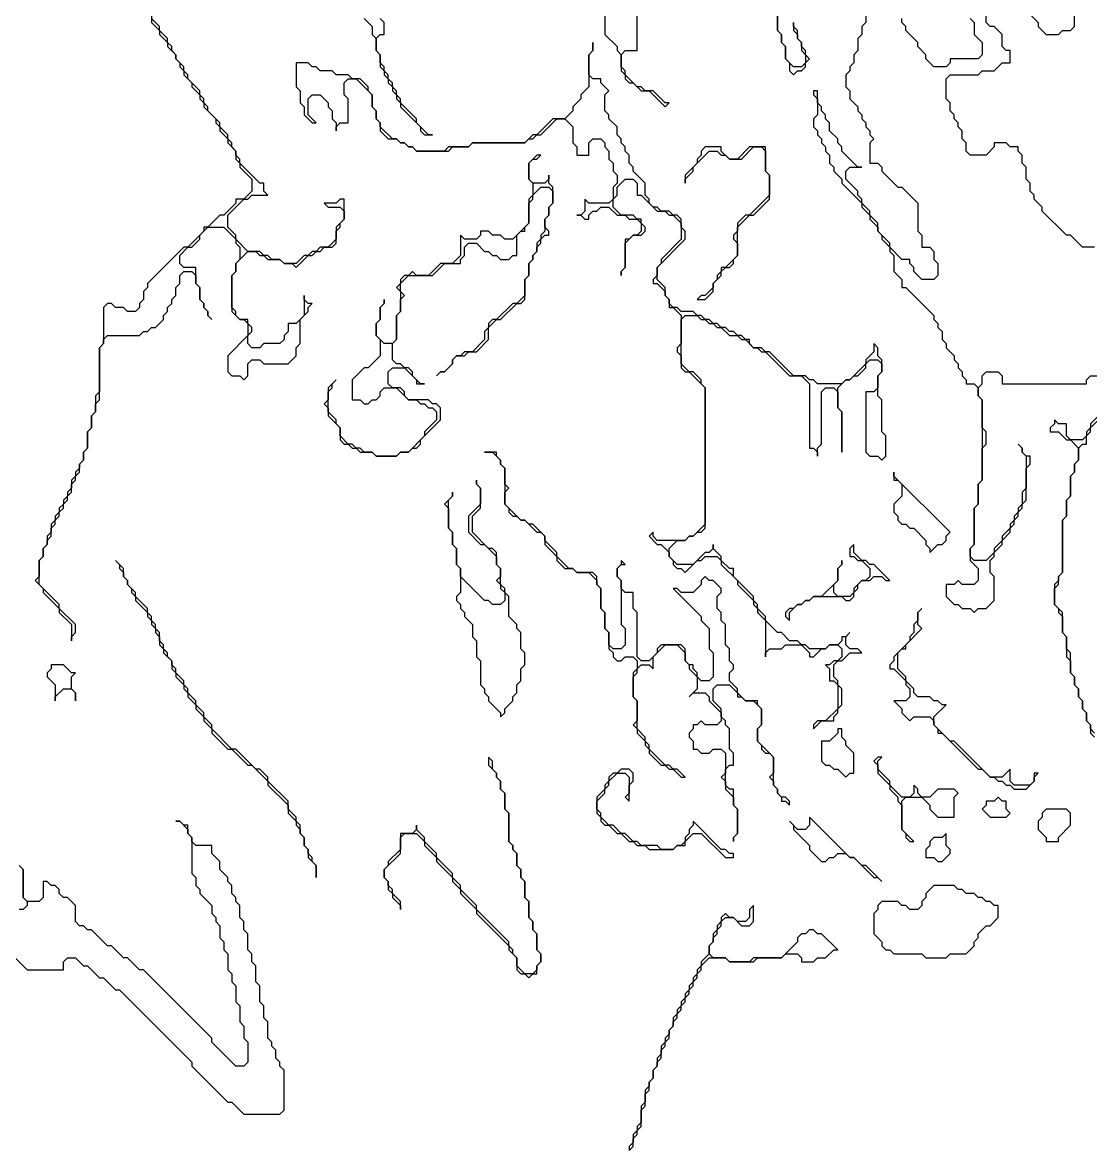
# Model space of a CAD drawing. Header units: metres. Extents: x 0 to 100, y 0 to 141.
# Drawn here: x 80.37 to 87.03, y 5.73 to 12.75 of the extents above; entities that cross this region are included whole.
import ezdxf

# ---------------------------------------------------------------- set-up
doc = ezdxf.new("R2010")
doc.units = ezdxf.units.M

msp = doc.modelspace()

# ---------------------------------------------------------------- linework, layer by layer
for points in [[(84, 12.8), (84, 12.675), (84.075, 12.6), (84.075, 12.575), (84.1, 12.55), (84.1, 12.45), (84.125, 12.425), (84.125, 12.4), (84.15, 12.375), (84.175, 12.375), (84.225, 12.325), (84.275, 12.325), (84.375, 12.225), (84.4, 12.25), (84.375, 12.25), (84.3, 12.325), (84.25, 12.325), (84.225, 12.35), (84.2, 12.35), (84.125, 12.425), (84.125, 12.45), (84.1, 12.475), (84.1, 12.55), (84.125, 12.575), (84.2, 12.575), (84.2, 12.875)], [(85.075, 12.85), (85.075, 12.7), (85.1, 12.675), (85.1, 12.625), (85.125, 12.6), (85.125, 12.525), (85.15, 12.5), (85.15, 12.45), (85.175, 12.425), (85.2, 12.45), (85.225, 12.45), (85.25, 12.475), (85.25, 12.5), (85.275, 12.525), (85.25, 12.55), (85.25, 12.575), (85.225, 12.6), (85.225, 12.625), (85.2, 12.65), (85.2, 12.7), (85.175, 12.725), (85.175, 12.75), (85.175, 12.7), (85.2, 12.675), (85.2, 12.65), (85.225, 12.625), (85.225, 12.575), (85.25, 12.55), (85.25, 12.5), (85.225, 12.475), (85.175, 12.475), (85.125, 12.525), (85.125, 12.6), (85.1, 12.625), (85.1, 12.675), (85.075, 12.7), (85.075, 12.875)], [(86.65, 12.8), (86.7, 12.75), (86.7, 12.725), (86.75, 12.675), (86.825, 12.675), (86.85, 12.7), (86.9, 12.7), (86.925, 12.725), (86.925, 12.925)], [(81.175, 12.8), (81.175, 12.75), (81.225, 12.7), (81.225, 12.675), (81.275, 12.625), (81.275, 12.6), (81.325, 12.55), (81.325, 12.525), (81.35, 12.5), (81.35, 12.475), (81.375, 12.45), (81.375, 12.425), (81.425, 12.375), (81.425, 12.35), (81.475, 12.3), (81.475, 12.275), (81.5, 12.25), (81.5, 12.225), (81.575, 12.15), (81.575, 12.125), (81.6, 12.1), (81.6, 12.075), (81.65, 12.025), (81.65, 12), (81.7, 11.95), (81.7, 11.9), (81.725, 11.875), (81.725, 11.85), (81.8, 11.775), (81.8, 11.7), (81.75, 11.65), (81.7, 11.65), (81.7, 11.625), (81.625, 11.55), (81.6, 11.55), (81.525, 11.475), (81.5, 11.475), (81.5, 11.45), (81.4, 11.35), (81.375, 11.35), (81.15, 11.125), (81.15, 11.1), (81.125, 11.075), (81.125, 11.025), (81.1, 11), (81.1, 10.975), (81.075, 10.95), (81.025, 10.95), (81, 10.975), (80.95, 10.975), (80.925, 11), (80.9, 11), (80.875, 10.975), (80.875, 10.75), (80.85, 10.725), (80.85, 10.45), (80.825, 10.425), (80.825, 10.325), (80.8, 10.3), (80.8, 10.225), (80.775, 10.2), (80.775, 10.1), (80.75, 10.075), (80.75, 10.025), (80.725, 10), (80.725, 9.975), (80.7, 9.95), (80.7, 9.925), (80.675, 9.9), (80.675, 9.85), (80.65, 9.825), (80.65, 9.8), (80.625, 9.775), (80.625, 9.75), (80.6, 9.725), (80.6, 9.7), (80.575, 9.675), (80.575, 9.65), (80.55, 9.625), (80.55, 9.575), (80.525, 9.55), (80.525, 9.5), (80.5, 9.475), (80.5, 9.425), (80.475, 9.4), (80.475, 9.3), (80.45, 9.275), (80.5, 9.225), (80.5, 9.2), (80.6, 9.1), (80.6, 9.075), (80.675, 9), (80.675, 8.9), (80.675, 8.925), (80.7, 8.95), (80.7, 9), (80.6, 9.1), (80.6, 9.125), (80.475, 9.25), (80.475, 9.4), (80.5, 9.425), (80.5, 9.475), (80.525, 9.5), (80.525, 9.525), (80.55, 9.55), (80.55, 9.6), (80.575, 9.625), (80.575, 9.65), (80.6, 9.675), (80.6, 9.7), (80.625, 9.725), (80.625, 9.75), (80.65, 9.775), (80.65, 9.8), (80.675, 9.825), (80.675, 9.875), (80.7, 9.9), (80.7, 9.925), (80.725, 9.95), (80.725, 10), (80.75, 10.025), (80.75, 10.075), (80.775, 10.1), (80.775, 10.2), (80.8, 10.225), (80.8, 10.3), (80.825, 10.325), (80.825, 10.375), (80.85, 10.4), (80.85, 10.725), (80.875, 10.75), (80.875, 10.775), (80.9, 10.8), (81.1, 10.8), (81.125, 10.825), (81.15, 10.825), (81.175, 10.85), (81.2, 10.85), (81.25, 10.9), (81.25, 10.925), (81.275, 10.95), (81.275, 10.975), (81.3, 11), (81.3, 11.025), (81.325, 11.05), (81.325, 11.1), (81.35, 11.125), (81.35, 11.175), (81.375, 11.2), (81.425, 11.2), (81.45, 11.175), (81.45, 11.125), (81.475, 11.1), (81.475, 11.025), (81.5, 11), (81.5, 10.975), (81.525, 10.95), (81.525, 10.925), (81.55, 10.9), (81.525, 10.925), (81.525, 10.95), (81.5, 10.975), (81.5, 11), (81.475, 11.025), (81.475, 11.1), (81.45, 11.125), (81.45, 11.225), (81.375, 11.225), (81.35, 11.25), (81.35, 11.3), (81.4, 11.35), (81.425, 11.35), (81.475, 11.4), (81.475, 11.425), (81.525, 11.475), (81.625, 11.475), (81.7, 11.4), (81.7, 11.375), (81.725, 11.35), (81.725, 11.275), (81.7, 11.25), (81.7, 11.2), (81.675, 11.175), (81.675, 10.95), (81.725, 10.9), (81.75, 10.9), (81.775, 10.875), (81.775, 10.8), (81.65, 10.675), (81.65, 10.575), (81.675, 10.55), (81.725, 10.55), (81.75, 10.525), (81.775, 10.55), (81.775, 10.625), (81.8, 10.65), (81.85, 10.65), (81.875, 10.625), (82.025, 10.625), (82.075, 10.675), (82.075, 10.725), (82.1, 10.75), (82.1, 10.9), (82.15, 10.95), (82.15, 10.975), (82.175, 11), (82.15, 11), (82.125, 11.025), (82.125, 11.05), (82.125, 10.925), (82.075, 10.875), (82.025, 10.875), (82.025, 10.825), (82, 10.8), (82, 10.775), (81.975, 10.75), (81.875, 10.75), (81.85, 10.725), (81.8, 10.725), (81.775, 10.75), (81.775, 10.8), (81.8, 10.825), (81.8, 10.85), (81.775, 10.875), (81.775, 10.9), (81.725, 10.9), (81.7, 10.925), (81.7, 10.95), (81.675, 10.975), (81.675, 11.175), (81.7, 11.2), (81.7, 11.25), (81.775, 11.325), (81.825, 11.325), (81.85, 11.3), (81.875, 11.3), (81.9, 11.275), (81.975, 11.275), (82, 11.25), (82.05, 11.25), (82.075, 11.225), (82.15, 11.3), (82.175, 11.3), (82.2, 11.325), (82.225, 11.325), (82.25, 11.35), (82.3, 11.35), (82.325, 11.375), (82.325, 11.45), (82.35, 11.475), (82.35, 11.5), (82.375, 11.525), (82.375, 11.65), (82.35, 11.65), (82.325, 11.625), (82.25, 11.625), (82.275, 11.6), (82.35, 11.6), (82.375, 11.575), (82.375, 11.525), (82.325, 11.475), (82.325, 11.4), (82.275, 11.35), (82.225, 11.35), (82.2, 11.325), (82.175, 11.325), (82.15, 11.3), (82.125, 11.3), (82.075, 11.25), (82, 11.25), (81.975, 11.275), (81.925, 11.275), (81.9, 11.3), (81.875, 11.3), (81.85, 11.325), (81.775, 11.325), (81.7, 11.4), (81.7, 11.425), (81.65, 11.475), (81.65, 11.55), (81.75, 11.65), (81.775, 11.65), (81.8, 11.675), (81.9, 11.675), (81.875, 11.7), (81.875, 11.75), (81.85, 11.75), (81.725, 11.875), (81.725, 11.9), (81.7, 11.925), (81.7, 11.95), (81.675, 11.975), (81.675, 12), (81.65, 12.025), (81.65, 12.05), (81.6, 12.1), (81.6, 12.125), (81.525, 12.2), (81.525, 12.225), (81.5, 12.25), (81.5, 12.275), (81.475, 12.3), (81.475, 12.325), (81.4, 12.4), (81.4, 12.425), (81.375, 12.45), (81.375, 12.475), (81.325, 12.525), (81.325, 12.55), (81.3, 12.575), (81.3, 12.6), (81.275, 12.625), (81.275, 12.65), (81.225, 12.7), (81.225, 12.725), (81.175, 12.775)], [(85.625, 12.85), (85.625, 12.75), (85.6, 12.725), (85.6, 12.675), (85.575, 12.65), (85.575, 12.575), (85.55, 12.55), (85.55, 12.5), (85.525, 12.475), (85.525, 12.45), (85.5, 12.425), (85.5, 12.35), (85.525, 12.325), (85.525, 12.275), (85.575, 12.225), (85.575, 12.2), (85.6, 12.175), (85.6, 12.15), (85.625, 12.125), (85.625, 12.1), (85.65, 12.075), (85.65, 12.05), (85.675, 12.025), (85.65, 12), (85.65, 11.875), (85.7, 11.875), (85.725, 11.85), (85.725, 11.825), (85.825, 11.725), (85.85, 11.725), (85.95, 11.625), (85.95, 11.45), (85.975, 11.425), (85.975, 11.35), (86.025, 11.35), (86.05, 11.325), (86.05, 11.275), (86.075, 11.25), (86.075, 11.175), (86.05, 11.15), (85.975, 11.15), (85.925, 11.2), (85.925, 11.225), (85.9, 11.25), (85.9, 11.275), (85.85, 11.275), (85.775, 11.35), (85.775, 11.375), (85.7, 11.45), (85.7, 11.5), (85.65, 11.55), (85.65, 11.575), (85.6, 11.625), (85.6, 11.65), (85.575, 11.675), (85.575, 11.7), (85.5, 11.775), (85.5, 11.825), (85.525, 11.85), (85.6, 11.85), (85.575, 11.85), (85.475, 11.95), (85.475, 11.975), (85.45, 12), (85.45, 12.025), (85.4, 12.075), (85.4, 12.125), (85.375, 12.15), (85.375, 12.175), (85.35, 12.2), (85.35, 12.225), (85.325, 12.25), (85.325, 12.325), (85.3, 12.325), (85.3, 12.3), (85.325, 12.275), (85.325, 12.175), (85.3, 12.15), (85.3, 12.1), (85.325, 12.075), (85.325, 12.05), (85.35, 12.025), (85.35, 12), (85.375, 11.975), (85.375, 11.95), (85.4, 11.925), (85.4, 11.875), (85.425, 11.85), (85.425, 11.825), (85.475, 11.775), (85.475, 11.75), (85.6, 11.625), (85.6, 11.6), (85.65, 11.55), (85.65, 11.525), (85.7, 11.475), (85.7, 11.45), (85.725, 11.425), (85.725, 11.4), (85.775, 11.35), (85.775, 11.325), (85.8, 11.3), (85.8, 11.2), (85.85, 11.15), (85.85, 11.1), (85.875, 11.1), (86.05, 10.925), (86.05, 10.9), (86.075, 10.875), (86.075, 10.85), (86.1, 10.825), (86.1, 10.775), (86.125, 10.75), (86.125, 10.725), (86.175, 10.675), (86.175, 10.65), (86.2, 10.625), (86.2, 10.6), (86.225, 10.575), (86.225, 10.55), (86.25, 10.525), (86.25, 10.5), (86.3, 10.5), (86.325, 10.475), (86.325, 10.425), (86.35, 10.4), (86.35, 9.9), (86.325, 9.875), (86.325, 9.75), (86.3, 9.725), (86.3, 9.5), (86.275, 9.475), (86.275, 9.4), (86.325, 9.35), (86.325, 9.275), (86.3, 9.25), (86.225, 9.25), (86.2, 9.275), (86.175, 9.25), (86.125, 9.25), (86.125, 9.175), (86.175, 9.125), (86.2, 9.125), (86.225, 9.1), (86.275, 9.1), (86.3, 9.075), (86.325, 9.1), (86.375, 9.1), (86.425, 9.15), (86.425, 9.3), (86.4, 9.325), (86.4, 9.4), (86.425, 9.425), (86.425, 9.45), (86.475, 9.5), (86.475, 9.525), (86.525, 9.575), (86.525, 9.6), (86.55, 9.625), (86.55, 9.65), (86.575, 9.675), (86.575, 9.7), (86.6, 9.725), (86.6, 9.75), (86.625, 9.775), (86.625, 9.975), (86.65, 10), (86.65, 10.05), (86.625, 10.05), (86.6, 10.075), (86.6, 10.1), (86.575, 10.125), (86.6, 10.1), (86.6, 10.075), (86.625, 10.05), (86.625, 9.85), (86.6, 9.825), (86.6, 9.75), (86.575, 9.725), (86.575, 9.7), (86.55, 9.675), (86.55, 9.65), (86.525, 9.625), (86.525, 9.6), (86.475, 9.55), (86.475, 9.525), (86.425, 9.475), (86.425, 9.45), (86.375, 9.4), (86.3, 9.4), (86.275, 9.425), (86.275, 9.475), (86.3, 9.5), (86.3, 9.725), (86.325, 9.75), (86.325, 9.875), (86.35, 9.9), (86.35, 10.1), (86.375, 10.125), (86.375, 10.2), (86.35, 10.225), (86.35, 10.4), (86.325, 10.425), (86.325, 10.475), (86.35, 10.5), (86.35, 10.55), (86.375, 10.575), (86.45, 10.575), (86.475, 10.55), (86.475, 10.5), (87, 10.5), (87, 10.525), (87.025, 10.55), (87.125, 10.55)], [(87.05, 11.35), (86.975, 11.35), (86.9, 11.425), (86.875, 11.425), (86.725, 11.575), (86.725, 11.6), (86.675, 11.65), (86.675, 11.675), (86.65, 11.7), (86.65, 11.75), (86.625, 11.775), (86.625, 11.85), (86.6, 11.875), (86.6, 11.925), (86.575, 11.95), (86.575, 11.975), (86.525, 11.975), (86.5, 12), (86.425, 12), (86.425, 11.975), (86.375, 11.925), (86.275, 11.925), (86.25, 11.95), (86.25, 12), (86.225, 12.025), (86.225, 12.075), (86.2, 12.1), (86.2, 12.125), (86.175, 12.15), (86.175, 12.175), (86.15, 12.2), (86.15, 12.25), (86.125, 12.275), (86.125, 12.4), (86.15, 12.425), (86.325, 12.425), (86.35, 12.45), (86.425, 12.45), (86.475, 12.5), (86.525, 12.5), (86.525, 12.575), (86.5, 12.575), (86.475, 12.6), (86.475, 12.675), (86.425, 12.725), (86.4, 12.725), (86.375, 12.75), (86.375, 12.825)], [(82.5, 12.775), (82.55, 12.725), (82.55, 12.675), (82.575, 12.65), (82.575, 12.575), (82.6, 12.55), (82.6, 12.475), (82.625, 12.45), (82.625, 12.425), (82.65, 12.4), (82.65, 12.375), (82.675, 12.35), (82.675, 12.325), (82.7, 12.3), (82.7, 12.275), (82.725, 12.25), (82.725, 12.225), (82.85, 12.1), (82.85, 12.075), (82.875, 12.05), (82.925, 12.05), (82.9, 12.05), (82.825, 12.125), (82.825, 12.15), (82.725, 12.25), (82.725, 12.275), (82.7, 12.3), (82.7, 12.325), (82.675, 12.35), (82.675, 12.375), (82.65, 12.4), (82.65, 12.425), (82.625, 12.45), (82.625, 12.475), (82.6, 12.5), (82.6, 12.55), (82.575, 12.575), (82.575, 12.65), (82.6, 12.675), (82.625, 12.675), (82.625, 12.75), (82.6, 12.775)], [(86.275, 12.775), (86.3, 12.75), (86.3, 12.675), (86.35, 12.625), (86.35, 12.55), (86.325, 12.525), (86.15, 12.525), (86.15, 12.5), (86.125, 12.475), (86.05, 12.475), (86, 12.525), (86, 12.55), (85.95, 12.6), (85.95, 12.625), (85.875, 12.7), (85.875, 12.725), (85.85, 12.75), (85.85, 12.775)], [(87.1, 10.325), (87.025, 10.25), (87.025, 10.225), (87, 10.2), (87, 10.175), (86.975, 10.15), (86.9, 10.15), (86.875, 10.175), (86.875, 10.25), (86.825, 10.25), (86.8, 10.275), (86.8, 10.25), (86.775, 10.225), (86.775, 10.2), (86.825, 10.2), (86.875, 10.15), (86.9, 10.15), (86.95, 10.1), (86.95, 10.025), (86.925, 10), (86.925, 9.95), (86.9, 9.925), (86.9, 9.8), (86.875, 9.775), (86.875, 9.675), (86.85, 9.65), (86.85, 9.325), (86.825, 9.3), (86.825, 9.275), (86.8, 9.25), (86.8, 9.125), (86.825, 9.1), (86.825, 9.075), (86.85, 9.05), (86.85, 8.95), (86.875, 8.925), (86.875, 8.8), (86.9, 8.775), (86.9, 8.7), (86.925, 8.675), (86.925, 8.625), (86.95, 8.6), (86.95, 8.55), (86.975, 8.525), (86.975, 8.475), (87, 8.45), (87, 8.4), (87.025, 8.375), (87.025, 8.325), (87.05, 8.3)], [(87.05, 8.325), (87.025, 8.35), (87.025, 8.375), (87, 8.4), (87, 8.45), (86.975, 8.475), (86.975, 8.525), (86.95, 8.55), (86.95, 8.6), (86.925, 8.625), (86.925, 8.675), (86.9, 8.7), (86.9, 8.825), (86.875, 8.85), (86.875, 8.925), (86.85, 8.95), (86.85, 9.075), (86.8, 9.125), (86.8, 9.225), (86.825, 9.25), (86.825, 9.3), (86.85, 9.325), (86.85, 9.65), (86.875, 9.675), (86.875, 9.775), (86.9, 9.8), (86.9, 9.925), (86.925, 9.95), (86.925, 10), (86.95, 10.025), (86.95, 10.1), (86.975, 10.125), (87, 10.125), (87, 10.175), (87.025, 10.2), (87.025, 10.225), (87.1, 10.3)], [(80.275, 6.975), (80.4, 6.85), (80.625, 6.85), (80.625, 6.9), (80.65, 6.925), (80.7, 6.925), (80.75, 6.875), (80.775, 6.875), (80.85, 6.8), (80.875, 6.8), (80.95, 6.725), (80.975, 6.725), (81.425, 6.275), (81.425, 6.25), (81.65, 6.025), (81.675, 6.025), (81.75, 5.95), (81.975, 5.95), (82, 5.975), (82, 6.225), (81.975, 6.25), (81.975, 6.275), (81.95, 6.3), (81.95, 6.35), (81.925, 6.375), (81.925, 6.4), (81.9, 6.425), (81.9, 6.525), (81.875, 6.55), (81.875, 6.625), (81.85, 6.65), (81.85, 6.75), (81.825, 6.775), (81.825, 6.875), (81.8, 6.9), (81.8, 6.95), (81.775, 6.975), (81.775, 7.075), (81.75, 7.1), (81.75, 7.15), (81.725, 7.175), (81.725, 7.25), (81.7, 7.275), (81.7, 7.3), (81.675, 7.325), (81.675, 7.375), (81.65, 7.4), (81.65, 7.425), (81.6, 7.475), (81.6, 7.525), (81.55, 7.575), (81.55, 7.625), (81.45, 7.625), (81.425, 7.65), (81.425, 7.675), (81.4, 7.7), (81.4, 7.75), (81.375, 7.75), (81.35, 7.775), (81.325, 7.775), (81.35, 7.775), (81.4, 7.725), (81.4, 7.7), (81.425, 7.675), (81.425, 7.45), (81.45, 7.425), (81.45, 7.375), (81.475, 7.35), (81.475, 7.325), (81.55, 7.25), (81.55, 7.2), (81.575, 7.175), (81.575, 7.15), (81.6, 7.125), (81.6, 7.05), (81.625, 7.025), (81.625, 6.975), (81.65, 6.95), (81.65, 6.85), (81.675, 6.825), (81.675, 6.775), (81.7, 6.75), (81.7, 6.65), (81.725, 6.625), (81.725, 6.525), (81.75, 6.5), (81.75, 6.425), (81.775, 6.4), (81.775, 6.275), (81.75, 6.25), (81.7, 6.25), (81.55, 6.4), (81.55, 6.425), (81.125, 6.85), (81.1, 6.85), (81.025, 6.925), (81, 6.925), (80.925, 7), (80.9, 7), (80.8, 7.1), (80.775, 7.1), (80.75, 7.125), (80.725, 7.125), (80.7, 7.15), (80.7, 7.25), (80.65, 7.3), (80.625, 7.3), (80.6, 7.325), (80.6, 7.35), (80.575, 7.375), (80.55, 7.375), (80.525, 7.4), (80.5, 7.4), (80.5, 7.3), (80.475, 7.275), (80.4, 7.275), (80.375, 7.3), (80.375, 7.475), (80.35, 7.5)], [(80.35, 7.5), (80.375, 7.475), (80.375, 7.3), (80.4, 7.275), (80.4, 7.25), (80.375, 7.225), (80.35, 7.225)]]:
    msp.add_lwpolyline(points)
for points in [[(83.925, 12.625), (83.925, 12.575), (83.9, 12.55), (83.9, 12.35), (83.85, 12.3), (83.85, 12.275), (83.8, 12.225), (83.8, 12.2), (83.75, 12.15), (83.675, 12.15), (83.575, 12.05), (83.55, 12.05), (83.5, 12), (83.175, 12), (83.15, 11.975), (83.025, 11.975), (83, 11.95), (82.825, 11.95), (82.8, 11.975), (82.775, 11.975), (82.75, 12), (82.725, 12), (82.7, 12.025), (82.675, 12.025), (82.6, 12.1), (82.6, 12.125), (82.575, 12.15), (82.575, 12.2), (82.55, 12.225), (82.55, 12.3), (82.525, 12.325), (82.525, 12.35), (82.475, 12.4), (82.425, 12.4), (82.4, 12.425), (82.325, 12.425), (82.3, 12.45), (82.225, 12.45), (82.2, 12.475), (82.175, 12.475), (82.15, 12.5), (82.075, 12.5), (82.075, 12.35), (82.1, 12.325), (82.1, 12.25), (82.125, 12.225), (82.125, 12.175), (82.175, 12.125), (82.2, 12.125), (82.15, 12.175), (82.15, 12.275), (82.175, 12.3), (82.225, 12.3), (82.275, 12.25), (82.275, 12.225), (82.3, 12.2), (82.3, 12.15), (82.325, 12.125), (82.325, 12.075), (82.325, 12.1), (82.35, 12.125), (82.4, 12.125), (82.4, 12.275), (82.375, 12.3), (82.375, 12.375), (82.4, 12.4), (82.45, 12.4), (82.55, 12.3), (82.55, 12.225), (82.575, 12.2), (82.575, 12.15), (82.6, 12.125), (82.6, 12.075), (82.65, 12.025), (82.7, 12.025), (82.725, 12), (82.75, 12), (82.775, 11.975), (82.8, 11.975), (82.825, 11.95), (83.025, 11.95), (83.05, 11.975), (83.15, 11.975), (83.175, 12), (83.5, 12), (83.525, 12.025), (83.55, 12.025), (83.575, 12.05), (83.6, 12.05), (83.7, 12.15), (83.75, 12.15), (83.8, 12.1), (83.8, 12), (83.825, 11.975), (83.825, 11.925), (83.9, 11.925), (83.9, 12), (83.925, 12.025), (83.975, 12.025), (84, 12), (84, 11.975), (84.025, 11.95), (84.025, 11.9), (84.05, 11.875), (84.05, 11.825), (84.075, 11.8), (84.075, 11.75), (84.05, 11.725), (84.05, 11.65), (84.025, 11.625), (83.9, 11.625), (83.875, 11.65), (83.875, 11.575), (83.85, 11.55), (83.825, 11.55), (83.85, 11.55), (83.875, 11.525), (83.9, 11.525), (83.9, 11.55), (83.925, 11.575), (83.95, 11.575), (83.975, 11.6), (84.025, 11.6), (84.075, 11.55), (84.125, 11.55), (84.15, 11.525), (84.2, 11.525), (84.225, 11.5), (84.225, 11.45), (84.2, 11.425), (84.175, 11.425), (84.15, 11.4), (84.125, 11.4), (84.125, 11.225), (84.1, 11.2), (84.1, 11.175), (84.1, 11.2), (84.125, 11.225), (84.125, 11.375), (84.175, 11.425), (84.225, 11.425), (84.25, 11.45), (84.25, 11.475), (84.225, 11.5), (84.225, 11.525), (84.2, 11.525), (84.175, 11.55), (84.1, 11.55), (84.05, 11.6), (84.05, 11.65), (84.075, 11.675), (84.075, 11.725), (84.125, 11.775), (84.175, 11.775), (84.2, 11.75), (84.2, 11.675), (84.225, 11.675), (84.325, 11.575), (84.375, 11.575), (84.4, 11.55), (84.425, 11.55), (84.475, 11.5), (84.475, 11.4), (84.35, 11.275), (84.35, 11.25), (84.325, 11.225), (84.325, 11.175), (84.3, 11.15), (84.3, 11.125), (84.325, 11.125), (84.375, 11.075), (84.375, 11.05), (84.4, 11.025), (84.4, 10.975), (84.425, 10.975), (84.475, 10.925), (84.475, 10.75), (84.45, 10.725), (84.45, 10.7), (84.475, 10.675), (84.475, 10.6), (84.5, 10.575), (84.525, 10.575), (84.625, 10.475), (84.625, 9.625), (84.55, 9.55), (84.525, 9.55), (84.5, 9.525), (84.325, 9.525), (84.3, 9.55), (84.3, 9.575), (84.275, 9.55), (84.325, 9.5), (84.35, 9.5), (84.4, 9.45), (84.4, 9.425), (84.425, 9.4), (84.425, 9.375), (84.45, 9.35), (84.475, 9.35), (84.5, 9.325), (84.575, 9.4), (84.6, 9.4), (84.625, 9.425), (84.7, 9.425), (84.725, 9.4), (84.725, 9.375), (84.825, 9.275), (84.825, 9.25), (84.925, 9.15), (84.925, 9.125), (84.95, 9.1), (84.95, 9.075), (85, 9.025), (85, 8.8), (85, 8.825), (85.025, 8.85), (85.1, 8.85), (85.125, 8.875), (85.225, 8.875), (85.275, 8.825), (85.275, 8.8), (85.3, 8.8), (85.35, 8.85), (85.375, 8.85), (85.4, 8.875), (85.45, 8.875), (85.475, 8.85), (85.475, 8.8), (85.45, 8.775), (85.425, 8.775), (85.4, 8.75), (85.375, 8.75), (85.4, 8.725), (85.4, 8.65), (85.425, 8.65), (85.45, 8.625), (85.45, 8.475), (85.375, 8.4), (85.325, 8.4), (85.3, 8.375), (85.3, 8.35), (85.35, 8.4), (85.425, 8.4), (85.425, 8.425), (85.45, 8.45), (85.45, 8.475), (85.475, 8.5), (85.475, 8.6), (85.45, 8.625), (85.45, 8.65), (85.425, 8.675), (85.425, 8.75), (85.45, 8.775), (85.475, 8.775), (85.525, 8.825), (85.6, 8.825), (85.575, 8.85), (85.525, 8.85), (85.5, 8.875), (85.5, 8.925), (85.525, 8.95), (85.5, 8.925), (85.475, 8.925), (85.475, 8.9), (85.45, 8.875), (85.4, 8.875), (85.375, 8.85), (85.275, 8.85), (85.25, 8.875), (85.225, 8.875), (85.2, 8.9), (85.15, 8.9), (85.1, 8.95), (85.075, 8.95), (85, 9.025), (85, 9.05), (84.95, 9.1), (84.95, 9.125), (84.925, 9.15), (84.925, 9.175), (84.8, 9.3), (84.8, 9.35), (84.775, 9.35), (84.725, 9.4), (84.725, 9.425), (84.675, 9.475), (84.675, 9.5), (84.675, 9.475), (84.65, 9.45), (84.625, 9.45), (84.55, 9.375), (84.45, 9.375), (84.4, 9.425), (84.4, 9.475), (84.45, 9.525), (84.5, 9.525), (84.525, 9.55), (84.55, 9.55), (84.575, 9.575), (84.6, 9.575), (84.625, 9.6), (84.625, 10.475), (84.6, 10.5), (84.6, 10.525), (84.55, 10.575), (84.525, 10.575), (84.475, 10.625), (84.475, 10.9), (84.5, 10.925), (84.575, 10.925), (84.6, 10.9), (84.625, 10.9), (84.65, 10.875), (84.675, 10.875), (84.7, 10.85), (84.725, 10.85), (84.775, 10.8), (84.825, 10.8), (84.85, 10.775), (84.875, 10.775), (84.925, 10.725), (84.95, 10.725), (84.975, 10.7), (85, 10.7), (85.15, 10.55), (85.225, 10.55), (85.275, 10.5), (85.275, 10.1), (85.3, 10.1), (85.325, 10.075), (85.325, 10.05), (85.325, 10.1), (85.35, 10.125), (85.35, 10.45), (85.375, 10.475), (85.425, 10.475), (85.45, 10.45), (85.45, 10.35), (85.475, 10.325), (85.475, 10.075), (85.475, 10.325), (85.45, 10.35), (85.45, 10.475), (85.5, 10.525), (85.525, 10.525), (85.55, 10.55), (85.575, 10.55), (85.625, 10.6), (85.625, 10.625), (85.65, 10.65), (85.7, 10.65), (85.725, 10.625), (85.725, 10.575), (85.7, 10.55), (85.7, 10.475), (85.675, 10.45), (85.625, 10.45), (85.625, 10.075), (85.65, 10.05), (85.7, 10.05), (85.725, 10.025), (85.75, 10.05), (85.75, 10.175), (85.725, 10.2), (85.725, 10.4), (85.7, 10.425), (85.7, 10.55), (85.725, 10.575), (85.725, 10.65), (85.7, 10.675), (85.7, 10.725), (85.675, 10.75), (85.675, 10.7), (85.625, 10.65), (85.625, 10.625), (85.525, 10.525), (85.5, 10.525), (85.475, 10.5), (85.325, 10.5), (85.3, 10.525), (85.275, 10.525), (85.25, 10.55), (85.175, 10.55), (85.025, 10.7), (85, 10.7), (84.975, 10.725), (84.925, 10.725), (84.9, 10.75), (84.9, 10.775), (84.875, 10.775), (84.85, 10.8), (84.825, 10.8), (84.8, 10.825), (84.775, 10.825), (84.75, 10.85), (84.725, 10.85), (84.7, 10.875), (84.675, 10.875), (84.65, 10.9), (84.625, 10.9), (84.6, 10.925), (84.575, 10.925), (84.55, 10.95), (84.475, 10.95), (84.45, 10.975), (84.425, 10.975), (84.4, 11), (84.4, 11.025), (84.375, 11.05), (84.375, 11.1), (84.325, 11.15), (84.325, 11.225), (84.5, 11.4), (84.5, 11.45), (84.475, 11.475), (84.475, 11.525), (84.45, 11.55), (84.425, 11.55), (84.4, 11.575), (84.35, 11.575), (84.325, 11.6), (84.3, 11.6), (84.275, 11.625), (84.275, 11.65), (84.25, 11.675), (84.25, 11.75), (84.175, 11.825), (84.175, 11.85), (84.15, 11.875), (84.15, 11.925), (84.125, 11.95), (84.125, 11.975), (84.1, 12), (84.1, 12.025), (84.075, 12.05), (84.075, 12.1), (84.025, 12.15), (84.025, 12.175), (84, 12.2), (84, 12.3), (84.025, 12.325), (83.975, 12.375), (83.975, 12.4), (83.925, 12.4), (83.9, 12.425), (83.9, 12.55), (83.925, 12.575)], [(84.625, 11.975), (84.6, 11.95), (84.6, 11.925), (84.575, 11.9), (84.575, 11.875), (84.5, 11.8), (84.5, 11.75), (84.5, 11.775), (84.55, 11.825), (84.55, 11.85), (84.65, 11.95), (84.7, 11.95), (84.725, 11.925), (84.75, 11.925), (84.775, 11.9), (84.85, 11.9), (84.925, 11.975), (84.975, 11.975), (85, 11.95), (85, 11.825), (85.025, 11.8), (85.025, 11.675), (84.9, 11.55), (84.875, 11.55), (84.825, 11.5), (84.825, 11.45), (84.8, 11.425), (84.8, 11.4), (84.825, 11.375), (84.825, 11.3), (84.75, 11.225), (84.725, 11.225), (84.725, 11.2), (84.7, 11.175), (84.7, 11.15), (84.675, 11.125), (84.675, 11.1), (84.625, 11.05), (84.6, 11.05), (84.575, 11.025), (84.625, 11.025), (84.675, 11.075), (84.675, 11.125), (84.725, 11.175), (84.725, 11.2), (84.75, 11.225), (84.775, 11.225), (84.8, 11.25), (84.8, 11.275), (84.825, 11.3), (84.825, 11.475), (84.9, 11.55), (84.925, 11.55), (85.025, 11.65), (85.025, 11.8), (85, 11.825), (85, 11.975), (84.9, 11.975), (84.825, 11.9), (84.775, 11.9), (84.725, 11.95), (84.725, 11.975)], [(83.575, 11.925), (83.525, 11.875), (83.525, 11.775), (83.55, 11.75), (83.55, 11.675), (83.525, 11.65), (83.525, 11.5), (83.425, 11.4), (83.375, 11.4), (83.35, 11.425), (83.3, 11.425), (83.275, 11.45), (83.225, 11.45), (83.225, 11.425), (83.2, 11.4), (83.125, 11.4), (83.1, 11.425), (83.1, 11.3), (83.05, 11.25), (82.975, 11.25), (82.9, 11.175), (82.825, 11.175), (82.8, 11.2), (82.775, 11.175), (82.75, 11.175), (82.725, 11.15), (82.725, 11.125), (82.7, 11.1), (82.725, 11.075), (82.725, 10.95), (82.7, 10.925), (82.7, 10.775), (82.675, 10.75), (82.625, 10.75), (82.575, 10.8), (82.575, 10.875), (82.6, 10.9), (82.6, 10.975), (82.625, 11), (82.625, 11.025), (82.625, 11), (82.6, 10.975), (82.6, 10.9), (82.575, 10.875), (82.575, 10.8), (82.6, 10.775), (82.6, 10.675), (82.525, 10.6), (82.5, 10.6), (82.425, 10.525), (82.425, 10.4), (82.475, 10.4), (82.5, 10.375), (82.525, 10.375), (82.55, 10.4), (82.575, 10.4), (82.6, 10.425), (82.6, 10.45), (82.625, 10.475), (82.7, 10.475), (82.775, 10.4), (82.825, 10.4), (82.85, 10.375), (82.875, 10.375), (82.9, 10.35), (82.925, 10.35), (82.95, 10.325), (82.95, 10.275), (82.875, 10.2), (82.875, 10.175), (82.775, 10.075), (82.725, 10.075), (82.7, 10.05), (82.575, 10.05), (82.55, 10.075), (82.5, 10.075), (82.475, 10.1), (82.45, 10.1), (82.425, 10.125), (82.4, 10.125), (82.35, 10.175), (82.35, 10.225), (82.325, 10.25), (82.325, 10.275), (82.275, 10.325), (82.275, 10.45), (82.3, 10.475), (82.3, 10.5), (82.325, 10.525), (82.275, 10.475), (82.275, 10.4), (82.25, 10.375), (82.275, 10.35), (82.275, 10.3), (82.35, 10.225), (82.35, 10.15), (82.375, 10.125), (82.4, 10.125), (82.425, 10.1), (82.45, 10.1), (82.475, 10.075), (82.55, 10.075), (82.575, 10.05), (82.7, 10.05), (82.725, 10.075), (82.775, 10.075), (82.8, 10.1), (82.825, 10.1), (82.85, 10.125), (82.85, 10.15), (82.975, 10.275), (82.975, 10.35), (82.95, 10.375), (82.925, 10.375), (82.9, 10.4), (82.775, 10.4), (82.75, 10.425), (82.75, 10.45), (82.725, 10.475), (82.675, 10.475), (82.65, 10.5), (82.65, 10.575), (82.675, 10.6), (82.75, 10.6), (82.825, 10.525), (82.825, 10.5), (82.875, 10.5), (82.85, 10.5), (82.8, 10.55), (82.8, 10.575), (82.775, 10.6), (82.75, 10.6), (82.725, 10.625), (82.7, 10.625), (82.675, 10.65), (82.675, 10.75), (82.7, 10.775), (82.7, 10.925), (82.725, 10.95), (82.725, 11.025), (82.75, 11.05), (82.725, 11.075), (82.725, 11.125), (82.775, 11.175), (82.925, 11.175), (83, 11.25), (83.1, 11.25), (83.1, 11.275), (83.125, 11.3), (83.125, 11.35), (83.15, 11.375), (83.2, 11.375), (83.25, 11.325), (83.275, 11.325), (83.3, 11.3), (83.325, 11.3), (83.35, 11.275), (83.4, 11.275), (83.425, 11.3), (83.45, 11.3), (83.45, 11.425), (83.475, 11.45), (83.5, 11.45), (83.5, 11.475), (83.525, 11.5), (83.525, 11.625), (83.55, 11.65), (83.55, 11.675), (83.6, 11.725), (83.65, 11.725), (83.675, 11.7), (83.675, 11.625), (83.65, 11.6), (83.65, 11.55), (83.625, 11.525), (83.625, 11.45), (83.6, 11.425), (83.6, 11.4), (83.575, 11.375), (83.575, 11.325), (83.55, 11.3), (83.55, 11.275), (83.525, 11.25), (83.525, 11.175), (83.5, 11.15), (83.5, 11.05), (83.45, 11), (83.425, 11), (83.325, 10.9), (83.3, 10.9), (83.275, 10.875), (83.275, 10.85), (83.25, 10.825), (83.25, 10.775), (83.175, 10.7), (83.125, 10.7), (83.1, 10.675), (83.075, 10.675), (83.05, 10.65), (83.05, 10.625), (83, 10.575), (82.975, 10.575), (82.95, 10.55), (82.975, 10.575), (83, 10.575), (83.05, 10.625), (83.05, 10.65), (83.075, 10.675), (83.125, 10.675), (83.15, 10.7), (83.2, 10.7), (83.275, 10.775), (83.275, 10.85), (83.325, 10.9), (83.35, 10.9), (83.45, 11), (83.475, 11), (83.5, 11.025), (83.5, 11.15), (83.525, 11.175), (83.525, 11.25), (83.55, 11.275), (83.55, 11.3), (83.575, 11.325), (83.575, 11.35), (83.6, 11.375), (83.6, 11.4), (83.625, 11.425), (83.65, 11.425), (83.65, 11.45), (83.625, 11.475), (83.625, 11.525), (83.65, 11.55), (83.65, 11.6), (83.675, 11.625), (83.675, 11.725), (83.65, 11.75), (83.65, 11.8), (83.65, 11.775), (83.625, 11.75), (83.55, 11.75), (83.525, 11.775), (83.525, 11.875), (83.55, 11.9), (83.575, 11.9), (83.6, 11.925)], [(83.25, 10.075), (83.3, 10.075), (83.35, 10.025), (83.35, 10), (83.375, 9.975), (83.375, 9.75), (83.4, 9.725), (83.4, 9.7), (83.425, 9.675), (83.45, 9.675), (83.475, 9.65), (83.5, 9.65), (83.575, 9.575), (83.6, 9.575), (83.625, 9.55), (83.625, 9.5), (83.7, 9.425), (83.7, 9.4), (83.75, 9.35), (83.8, 9.35), (83.825, 9.325), (83.9, 9.325), (83.95, 9.275), (83.95, 9.25), (83.975, 9.225), (83.975, 9.1), (84, 9.075), (84, 8.975), (84.025, 8.95), (84.025, 8.85), (84.05, 8.825), (84.05, 8.8), (84.075, 8.775), (84.1, 8.775), (84.125, 8.8), (84.175, 8.8), (84.2, 8.775), (84.2, 8.725), (84.175, 8.7), (84.175, 8.55), (84.2, 8.525), (84.2, 8.4), (84.175, 8.375), (84.2, 8.35), (84.2, 8.325), (84.25, 8.275), (84.25, 8.25), (84.275, 8.225), (84.275, 8.2), (84.35, 8.125), (84.375, 8.125), (84.4, 8.1), (84.425, 8.1), (84.475, 8.05), (84.5, 8.05), (84.45, 8.1), (84.425, 8.1), (84.4, 8.125), (84.375, 8.125), (84.275, 8.225), (84.275, 8.25), (84.25, 8.275), (84.25, 8.3), (84.2, 8.35), (84.2, 8.525), (84.175, 8.55), (84.175, 8.675), (84.2, 8.7), (84.2, 8.725), (84.225, 8.75), (84.275, 8.75), (84.3, 8.725), (84.3, 8.8), (84.375, 8.875), (84.45, 8.875), (84.5, 8.825), (84.5, 8.775), (84.525, 8.75), (84.525, 8.725), (84.575, 8.675), (84.575, 8.6), (84.525, 8.55), (84.55, 8.575), (84.625, 8.575), (84.65, 8.55), (84.65, 8.525), (84.725, 8.45), (84.725, 8.4), (84.7, 8.375), (84.625, 8.375), (84.6, 8.4), (84.575, 8.375), (84.55, 8.375), (84.55, 8.35), (84.525, 8.325), (84.525, 8.3), (84.55, 8.275), (84.55, 8.225), (84.575, 8.225), (84.6, 8.2), (84.65, 8.2), (84.675, 8.225), (84.725, 8.225), (84.75, 8.2), (84.75, 8.075), (84.725, 8.05), (84.75, 8.025), (84.75, 7.975), (84.8, 7.925), (84.8, 7.875), (84.825, 7.85), (84.825, 7.7), (84.8, 7.675), (84.8, 7.65), (84.8, 7.675), (84.825, 7.7), (84.825, 7.85), (84.8, 7.875), (84.8, 7.975), (84.775, 7.975), (84.75, 8), (84.75, 8.1), (84.775, 8.125), (84.8, 8.125), (84.8, 8.2), (84.775, 8.225), (84.775, 8.35), (84.75, 8.375), (84.75, 8.4), (84.725, 8.425), (84.725, 8.475), (84.675, 8.525), (84.675, 8.6), (84.7, 8.625), (84.775, 8.625), (84.825, 8.575), (84.825, 8.55), (84.85, 8.55), (84.875, 8.525), (84.925, 8.525), (84.975, 8.475), (84.975, 8.375), (84.95, 8.35), (84.95, 8.275), (84.975, 8.25), (84.975, 8.225), (85, 8.2), (85.025, 8.2), (85.05, 8.175), (85.05, 8.075), (85.025, 8.05), (85.05, 8.025), (85.05, 8), (85.075, 7.975), (85.075, 7.95), (85.1, 7.925), (85.1, 7.9), (85.125, 7.9), (85.15, 7.875), (85.15, 7.9), (85.125, 7.925), (85.1, 7.925), (85.075, 7.95), (85.075, 7.975), (85.05, 8), (85.05, 8.175), (84.95, 8.275), (84.95, 8.35), (84.975, 8.375), (84.975, 8.475), (84.95, 8.5), (84.95, 8.525), (84.875, 8.525), (84.825, 8.575), (84.825, 8.6), (84.775, 8.65), (84.775, 8.7), (84.8, 8.725), (84.8, 8.75), (84.775, 8.775), (84.775, 8.85), (84.75, 8.875), (84.75, 9), (84.725, 9.025), (84.725, 9.075), (84.7, 9.1), (84.7, 9.175), (84.725, 9.2), (84.725, 9.225), (84.675, 9.275), (84.65, 9.275), (84.625, 9.3), (84.6, 9.275), (84.6, 9.25), (84.55, 9.2), (84.475, 9.2), (84.45, 9.225), (84.425, 9.225), (84.6, 9.05), (84.6, 9.025), (84.65, 8.975), (84.65, 8.85), (84.675, 8.825), (84.675, 8.675), (84.65, 8.65), (84.6, 8.65), (84.575, 8.675), (84.575, 8.7), (84.55, 8.725), (84.55, 8.75), (84.525, 8.75), (84.5, 8.775), (84.5, 8.85), (84.475, 8.875), (84.35, 8.875), (84.325, 8.85), (84.325, 8.825), (84.275, 8.775), (84.225, 8.775), (84.2, 8.8), (84.2, 9.075), (84.175, 9.1), (84.175, 9.2), (84.125, 9.2), (84.1, 9.225), (84.1, 9.275), (84.075, 9.3), (84.075, 9.35), (84.1, 9.375), (84.125, 9.375), (84.1, 9.4), (84.1, 9.375), (84.075, 9.35), (84.075, 9.3), (84.1, 9.275), (84.1, 9), (84.125, 8.975), (84.125, 8.875), (84.1, 8.85), (84.05, 8.85), (84.025, 8.875), (84.025, 8.95), (84, 8.975), (84, 9.075), (83.975, 9.1), (83.975, 9.225), (83.95, 9.25), (83.95, 9.3), (83.925, 9.325), (83.825, 9.325), (83.8, 9.35), (83.775, 9.35), (83.7, 9.425), (83.7, 9.45), (83.625, 9.525), (83.625, 9.55), (83.55, 9.625), (83.525, 9.625), (83.5, 9.65), (83.475, 9.65), (83.375, 9.75), (83.375, 9.825), (83.4, 9.85), (83.375, 9.875), (83.375, 9.975), (83.35, 10), (83.35, 10.025), (83.325, 10.05), (83.325, 10.075)], [(85.8, 9.95), (85.8, 9.9), (85.825, 9.9), (85.85, 9.875), (85.85, 9.8), (85.8, 9.75), (85.8, 9.7), (85.825, 9.675), (85.825, 9.65), (85.85, 9.625), (85.875, 9.625), (85.9, 9.6), (85.925, 9.6), (86, 9.525), (86, 9.5), (86.025, 9.475), (86.025, 9.45), (86.075, 9.5), (86.1, 9.5), (86.125, 9.525), (86.125, 9.55), (86.15, 9.575), (85.8, 9.925)], [(83.2, 9.9), (83.2, 9.875), (83.225, 9.85), (83.225, 9.75), (83.15, 9.675), (83.15, 9.575), (83.225, 9.5), (83.25, 9.5), (83.325, 9.425), (83.325, 9.375), (83.35, 9.35), (83.35, 9.3), (83.325, 9.275), (83.35, 9.25), (83.35, 9.225), (83.375, 9.2), (83.375, 9.15), (83.35, 9.125), (83.3, 9.125), (83.275, 9.15), (83.25, 9.15), (83.1, 9.3), (83.1, 9.35), (83.075, 9.375), (83.075, 9.475), (83.05, 9.5), (83.05, 9.575), (83.025, 9.6), (83.025, 9.775), (83.05, 9.8), (83.05, 9.825), (83.05, 9.8), (83, 9.75), (83.025, 9.725), (83.025, 9.6), (83.05, 9.575), (83.05, 9.5), (83.075, 9.475), (83.075, 9.375), (83.1, 9.35), (83.1, 9.2), (83.075, 9.175), (83.075, 9.15), (83.1, 9.125), (83.1, 9.1), (83.125, 9.075), (83.125, 9.05), (83.175, 9), (83.175, 8.925), (83.2, 8.9), (83.2, 8.8), (83.225, 8.775), (83.225, 8.625), (83.25, 8.6), (83.25, 8.575), (83.275, 8.55), (83.275, 8.525), (83.35, 8.45), (83.35, 8.425), (83.375, 8.45), (83.375, 8.475), (83.425, 8.525), (83.425, 8.55), (83.45, 8.575), (83.45, 8.625), (83.475, 8.65), (83.475, 8.725), (83.5, 8.75), (83.5, 8.825), (83.475, 8.85), (83.475, 8.95), (83.45, 8.975), (83.45, 9), (83.4, 9.05), (83.4, 9.175), (83.375, 9.2), (83.375, 9.225), (83.35, 9.25), (83.35, 9.35), (83.325, 9.375), (83.325, 9.45), (83.3, 9.475), (83.275, 9.475), (83.175, 9.575), (83.175, 9.675), (83.225, 9.725), (83.225, 9.85), (83.2, 9.875)], [(85.55, 9.5), (85.525, 9.475), (85.525, 9.425), (85.55, 9.425), (85.575, 9.4), (85.6, 9.4), (85.65, 9.35), (85.65, 9.3), (85.625, 9.275), (85.6, 9.275), (85.55, 9.225), (85.55, 9.2), (85.525, 9.175), (85.45, 9.175), (85.425, 9.2), (85.425, 9.25), (85.45, 9.275), (85.45, 9.35), (85.475, 9.375), (85.475, 9.4), (85.475, 9.375), (85.45, 9.35), (85.45, 9.275), (85.35, 9.175), (85.3, 9.175), (85.275, 9.15), (85.25, 9.15), (85.225, 9.125), (85.2, 9.125), (85.175, 9.1), (85.15, 9.1), (85.125, 9.075), (85.125, 9.05), (85.15, 9.025), (85.15, 9.075), (85.2, 9.125), (85.225, 9.125), (85.25, 9.15), (85.275, 9.15), (85.3, 9.175), (85.475, 9.175), (85.5, 9.15), (85.525, 9.15), (85.55, 9.175), (85.55, 9.2), (85.575, 9.225), (85.575, 9.25), (85.6, 9.275), (85.65, 9.275), (85.675, 9.3), (85.725, 9.3), (85.75, 9.275), (85.775, 9.275), (85.675, 9.375), (85.65, 9.375), (85.625, 9.4), (85.6, 9.4), (85.55, 9.45)], [(80.95, 9.4), (80.975, 9.375), (80.975, 9.35), (81, 9.325), (81, 9.3), (81.025, 9.275), (81.025, 9.25), (81.05, 9.225), (81.05, 9.2), (81.075, 9.175), (81.075, 9.15), (81.15, 9.075), (81.15, 9.05), (81.175, 9.025), (81.175, 9), (81.2, 8.975), (81.2, 8.95), (81.225, 8.925), (81.225, 8.875), (81.25, 8.85), (81.25, 8.825), (81.3, 8.775), (81.3, 8.725), (81.325, 8.7), (81.325, 8.675), (81.375, 8.625), (81.375, 8.6), (81.4, 8.575), (81.4, 8.55), (81.45, 8.5), (81.45, 8.475), (81.5, 8.425), (81.5, 8.4), (81.55, 8.35), (81.55, 8.325), (81.65, 8.225), (81.675, 8.225), (81.775, 8.125), (81.8, 8.125), (81.9, 8.025), (81.9, 8), (82.025, 7.875), (82.025, 7.825), (82.075, 7.775), (82.075, 7.75), (82.1, 7.725), (82.1, 7.7), (82.125, 7.675), (82.125, 7.625), (82.15, 7.6), (82.15, 7.55), (82.2, 7.5), (82.2, 7.425), (82.2, 7.5), (82.175, 7.525), (82.175, 7.55), (82.15, 7.575), (82.15, 7.6), (82.125, 7.625), (82.125, 7.675), (82.1, 7.7), (82.1, 7.75), (82.075, 7.775), (82.075, 7.8), (82.025, 7.85), (82.025, 7.9), (81.9, 8.025), (81.9, 8.05), (81.85, 8.1), (81.825, 8.1), (81.7, 8.225), (81.675, 8.225), (81.55, 8.35), (81.55, 8.375), (81.5, 8.425), (81.5, 8.45), (81.45, 8.5), (81.45, 8.525), (81.4, 8.575), (81.4, 8.6), (81.375, 8.625), (81.375, 8.65), (81.325, 8.7), (81.325, 8.725), (81.3, 8.75), (81.3, 8.775), (81.275, 8.8), (81.275, 8.825), (81.25, 8.85), (81.25, 8.875), (81.225, 8.9), (81.225, 8.95), (81.2, 8.975), (81.2, 9), (81.175, 9.025), (81.175, 9.05), (81.15, 9.075), (81.15, 9.1), (81.075, 9.175), (81.075, 9.2), (81.025, 9.25), (81.025, 9.275), (81, 9.3), (81, 9.35)], [(85.975, 9.1), (85.95, 9.075), (85.95, 9.025), (85.925, 9), (85.925, 8.95), (85.9, 8.925), (85.9, 8.9), (85.8, 8.8), (85.8, 8.775), (85.775, 8.75), (85.775, 8.725), (85.8, 8.725), (85.875, 8.65), (85.875, 8.625), (85.9, 8.6), (85.9, 8.55), (85.875, 8.525), (85.8, 8.525), (85.85, 8.475), (85.85, 8.45), (85.9, 8.4), (85.925, 8.425), (86.025, 8.425), (86.05, 8.4), (86.05, 8.375), (86.075, 8.35), (86.075, 8.325), (86.1, 8.325), (86.325, 8.1), (86.35, 8.1), (86.4, 8.05), (86.425, 8.05), (86.45, 8.025), (86.475, 8.025), (86.5, 8), (86.525, 8), (86.55, 7.975), (86.625, 7.975), (86.675, 8.025), (86.675, 8.05), (86.7, 8.075), (86.675, 8.075), (86.675, 8.025), (86.65, 8), (86.55, 8), (86.525, 8.025), (86.525, 8.1), (86.475, 8.05), (86.4, 8.05), (86.175, 8.275), (86.15, 8.275), (86.05, 8.375), (86.05, 8.425), (86.125, 8.5), (86.1, 8.5), (86.075, 8.525), (86.05, 8.525), (86.025, 8.55), (85.95, 8.55), (85.925, 8.575), (85.925, 8.6), (85.875, 8.65), (85.875, 8.675), (85.825, 8.725), (85.825, 8.825), (85.85, 8.85), (85.875, 8.85), (85.875, 8.875), (85.975, 8.975), (85.95, 9), (85.95, 9.075)], [(80.55, 8.75), (80.55, 8.725), (80.525, 8.7), (80.525, 8.675), (80.575, 8.625), (80.575, 8.525), (80.575, 8.55), (80.625, 8.6), (80.675, 8.6), (80.7, 8.575), (80.7, 8.525), (80.7, 8.575), (80.675, 8.6), (80.675, 8.675), (80.7, 8.7), (80.675, 8.7), (80.625, 8.75)], [(85.45, 8.35), (85.45, 8.325), (85.4, 8.275), (85.35, 8.275), (85.35, 8.15), (85.375, 8.125), (85.4, 8.125), (85.425, 8.1), (85.45, 8.1), (85.5, 8.05), (85.525, 8.075), (85.55, 8.075), (85.55, 8.2), (85.5, 8.25), (85.5, 8.275), (85.475, 8.3), (85.475, 8.35)], [(83.275, 8.175), (83.275, 8.125), (83.325, 8.075), (83.325, 8.05), (83.35, 8.025), (83.35, 7.975), (83.375, 7.95), (83.375, 7.85), (83.4, 7.825), (83.4, 7.65), (83.425, 7.625), (83.425, 7.6), (83.45, 7.575), (83.45, 7.5), (83.475, 7.475), (83.475, 7.425), (83.5, 7.4), (83.5, 7.3), (83.525, 7.275), (83.525, 7.175), (83.55, 7.15), (83.55, 7.1), (83.575, 7.075), (83.575, 6.975), (83.6, 6.95), (83.6, 6.9), (83.575, 6.875), (83.575, 6.85), (83.55, 6.825), (83.5, 6.825), (83.45, 6.875), (83.45, 6.925), (83.425, 6.95), (83.425, 6.975), (83.4, 7), (83.4, 7.025), (83.2, 7.225), (83.2, 7.25), (83.1, 7.35), (83.1, 7.375), (83.05, 7.425), (83.05, 7.45), (82.95, 7.55), (82.95, 7.575), (82.875, 7.65), (82.875, 7.675), (82.825, 7.725), (82.825, 7.75), (82.825, 7.725), (82.8, 7.7), (82.725, 7.7), (82.725, 7.6), (82.65, 7.525), (82.65, 7.5), (82.625, 7.475), (82.625, 7.425), (82.65, 7.4), (82.65, 7.35), (82.675, 7.325), (82.675, 7.3), (82.725, 7.25), (82.725, 7.225), (82.725, 7.275), (82.675, 7.325), (82.675, 7.35), (82.65, 7.375), (82.65, 7.4), (82.625, 7.425), (82.625, 7.475), (82.725, 7.575), (82.725, 7.675), (82.75, 7.7), (82.825, 7.7), (82.875, 7.65), (82.875, 7.625), (82.95, 7.55), (82.95, 7.525), (83.05, 7.425), (83.05, 7.4), (83.1, 7.35), (83.1, 7.325), (83.2, 7.225), (83.2, 7.2), (83.4, 7), (83.4, 6.975), (83.45, 6.925), (83.45, 6.85), (83.475, 6.825), (83.5, 6.825), (83.525, 6.8), (83.55, 6.825), (83.575, 6.825), (83.575, 6.875), (83.6, 6.9), (83.6, 6.95), (83.575, 6.975), (83.575, 7.075), (83.55, 7.1), (83.55, 7.15), (83.525, 7.175), (83.525, 7.275), (83.5, 7.3), (83.5, 7.4), (83.475, 7.425), (83.475, 7.475), (83.45, 7.5), (83.45, 7.575), (83.425, 7.6), (83.425, 7.625), (83.4, 7.65), (83.4, 7.825), (83.375, 7.85), (83.375, 7.95), (83.35, 7.975), (83.35, 8.025), (83.325, 8.05), (83.325, 8.075), (83.3, 8.1), (83.3, 8.15)], [(85.7, 8.175), (85.675, 8.15), (85.7, 8.125), (85.7, 8.075), (85.775, 8), (85.775, 7.975), (85.825, 7.925), (85.825, 7.9), (85.85, 7.875), (85.85, 7.725), (85.875, 7.7), (85.875, 7.675), (85.9, 7.65), (85.925, 7.65), (85.85, 7.725), (85.85, 7.9), (85.875, 7.925), (85.975, 7.925), (86.025, 7.875), (86.025, 7.85), (86.075, 7.8), (86.175, 7.8), (86.175, 7.925), (86.2, 7.95), (86.175, 7.975), (86.075, 7.975), (86.025, 7.925), (85.975, 7.925), (85.95, 7.95), (85.95, 7.975), (85.925, 8), (85.925, 7.95), (85.9, 7.925), (85.85, 7.925), (85.775, 8), (85.775, 8.025), (85.7, 8.1), (85.7, 8.15), (85.725, 8.175)], [(84.1, 8.1), (84.075, 8.075), (84.05, 8.075), (84.025, 8.05), (84.025, 8.025), (84, 8), (84, 7.975), (83.95, 7.925), (83.95, 7.825), (83.975, 7.8), (83.975, 7.775), (84, 7.75), (84.025, 7.75), (84.075, 7.7), (84.1, 7.7), (84.15, 7.65), (84.175, 7.65), (84.2, 7.625), (84.25, 7.625), (84.275, 7.6), (84.425, 7.6), (84.45, 7.625), (84.5, 7.625), (84.5, 7.65), (84.55, 7.7), (84.6, 7.7), (84.75, 7.55), (84.8, 7.55), (84.8, 7.575), (84.775, 7.575), (84.75, 7.6), (84.725, 7.6), (84.55, 7.775), (84.55, 7.75), (84.525, 7.725), (84.525, 7.7), (84.5, 7.675), (84.5, 7.65), (84.475, 7.625), (84.45, 7.625), (84.425, 7.6), (84.35, 7.6), (84.325, 7.625), (84.225, 7.625), (84.2, 7.65), (84.175, 7.65), (84.125, 7.7), (84.1, 7.7), (84.05, 7.75), (84.025, 7.75), (83.975, 7.8), (83.975, 7.825), (83.95, 7.85), (83.95, 7.9), (84, 7.95), (84, 7.975), (84.025, 8), (84.025, 8.025), (84.075, 8.075), (84.125, 8.075), (84.15, 8.05), (84.15, 7.95), (84.125, 7.925), (84.15, 7.9), (84.15, 8), (84.175, 8.025), (84.175, 8.075), (84.15, 8.1)], [(86.45, 7.925), (86.425, 7.9), (86.375, 7.9), (86.375, 7.875), (86.35, 7.85), (86.4, 7.8), (86.5, 7.8), (86.525, 7.825), (86.5, 7.85), (86.5, 7.9), (86.475, 7.9)], [(85.275, 7.8), (85.275, 7.75), (85.25, 7.725), (85.2, 7.725), (85.15, 7.775), (85.175, 7.75), (85.175, 7.725), (85.275, 7.625), (85.275, 7.6), (85.35, 7.525), (85.375, 7.525), (85.4, 7.55), (85.425, 7.55), (85.45, 7.575), (85.5, 7.575), (85.525, 7.55), (85.55, 7.55), (85.675, 7.425), (85.7, 7.425), (85.725, 7.4), (85.625, 7.5), (85.6, 7.5), (85.55, 7.55), (85.525, 7.55)], [(86.75, 7.85), (86.725, 7.825), (86.725, 7.8), (86.7, 7.775), (86.7, 7.725), (86.75, 7.675), (86.75, 7.65), (86.825, 7.65), (86.825, 7.675), (86.9, 7.75), (86.9, 7.825), (86.875, 7.85)], [(86.125, 7.7), (86.1, 7.675), (86.05, 7.675), (86.025, 7.65), (86.025, 7.625), (86, 7.6), (86, 7.55), (86.05, 7.55), (86.075, 7.525), (86.1, 7.525), (86.15, 7.575), (86.15, 7.6), (86.125, 7.625)], [(86.05, 7.375), (86, 7.325), (86, 7.3), (85.975, 7.275), (85.975, 7.25), (85.95, 7.225), (85.9, 7.225), (85.875, 7.25), (85.85, 7.25), (85.825, 7.275), (85.725, 7.275), (85.7, 7.25), (85.7, 7.225), (85.675, 7.2), (85.675, 7.075), (85.725, 7.025), (85.725, 7), (85.75, 6.975), (85.775, 6.975), (85.8, 6.95), (85.975, 6.95), (86, 6.925), (86.125, 6.925), (86.15, 6.95), (86.25, 6.95), (86.3, 7), (86.3, 7.025), (86.325, 7.05), (86.325, 7.075), (86.375, 7.125), (86.4, 7.125), (86.45, 7.175), (86.45, 7.25), (86.425, 7.25), (86.4, 7.275), (86.375, 7.275), (86.35, 7.3), (86.325, 7.3), (86.3, 7.325), (86.25, 7.325), (86.225, 7.35), (86.2, 7.35), (86.175, 7.375)], [(84.925, 7.25), (84.9, 7.225), (84.9, 7.175), (84.875, 7.15), (84.825, 7.15), (84.8, 7.175), (84.775, 7.175), (84.75, 7.2), (84.725, 7.175), (84.725, 7.15), (84.7, 7.125), (84.7, 7.1), (84.675, 7.075), (84.675, 7.025), (84.65, 7), (84.65, 6.95), (84.6, 6.9), (84.6, 6.875), (84.575, 6.85), (84.575, 6.825), (84.55, 6.8), (84.55, 6.775), (84.525, 6.75), (84.525, 6.725), (84.5, 6.7), (84.5, 6.675), (84.475, 6.65), (84.475, 6.625), (84.45, 6.6), (84.45, 6.575), (84.425, 6.55), (84.425, 6.5), (84.4, 6.475), (84.4, 6.45), (84.375, 6.425), (84.375, 6.4), (84.35, 6.375), (84.35, 6.325), (84.325, 6.3), (84.325, 6.25), (84.3, 6.225), (84.3, 6.175), (84.275, 6.15), (84.275, 6.125), (84.25, 6.1), (84.25, 6.025), (84.225, 6), (84.225, 5.9), (84.2, 5.875), (84.2, 5.85), (84.175, 5.825), (84.175, 5.775), (84.15, 5.75), (84.15, 5.725), (84.175, 5.75), (84.175, 5.8), (84.2, 5.825), (84.2, 5.85), (84.225, 5.875), (84.225, 5.975), (84.25, 6), (84.25, 6.075), (84.275, 6.1), (84.275, 6.15), (84.3, 6.175), (84.3, 6.225), (84.325, 6.25), (84.325, 6.275), (84.35, 6.3), (84.35, 6.35), (84.375, 6.375), (84.375, 6.4), (84.4, 6.425), (84.4, 6.475), (84.425, 6.5), (84.425, 6.525), (84.45, 6.55), (84.45, 6.575), (84.475, 6.6), (84.475, 6.625), (84.5, 6.65), (84.5, 6.675), (84.525, 6.7), (84.525, 6.725), (84.55, 6.75), (84.55, 6.775), (84.575, 6.8), (84.575, 6.825), (84.6, 6.85), (84.6, 6.875), (84.65, 6.925), (84.75, 6.925), (84.775, 6.9), (84.925, 6.9), (84.95, 6.925), (85.1, 6.925), (85.125, 6.95), (85.2, 6.95), (85.225, 6.925), (85.225, 6.9), (85.3, 6.9), (85.325, 6.925), (85.375, 6.925), (85.425, 6.975), (85.45, 6.975), (85.35, 7.075), (85.325, 7.075), (85.3, 7.1), (85.275, 7.1), (85.25, 7.075), (85.225, 7.075), (85.2, 7.05), (85.2, 7.025), (85.1, 6.925), (84.925, 6.925), (84.9, 6.9), (84.775, 6.9), (84.75, 6.925), (84.675, 6.925), (84.65, 6.95), (84.65, 7), (84.675, 7.025), (84.675, 7.05), (84.7, 7.075), (84.7, 7.1), (84.725, 7.125), (84.725, 7.15), (84.75, 7.175), (84.8, 7.175), (84.85, 7.125), (84.9, 7.125), (84.925, 7.15)]]:
    msp.add_lwpolyline(points, close=True)

doc.saveas('drawing.dxf')
